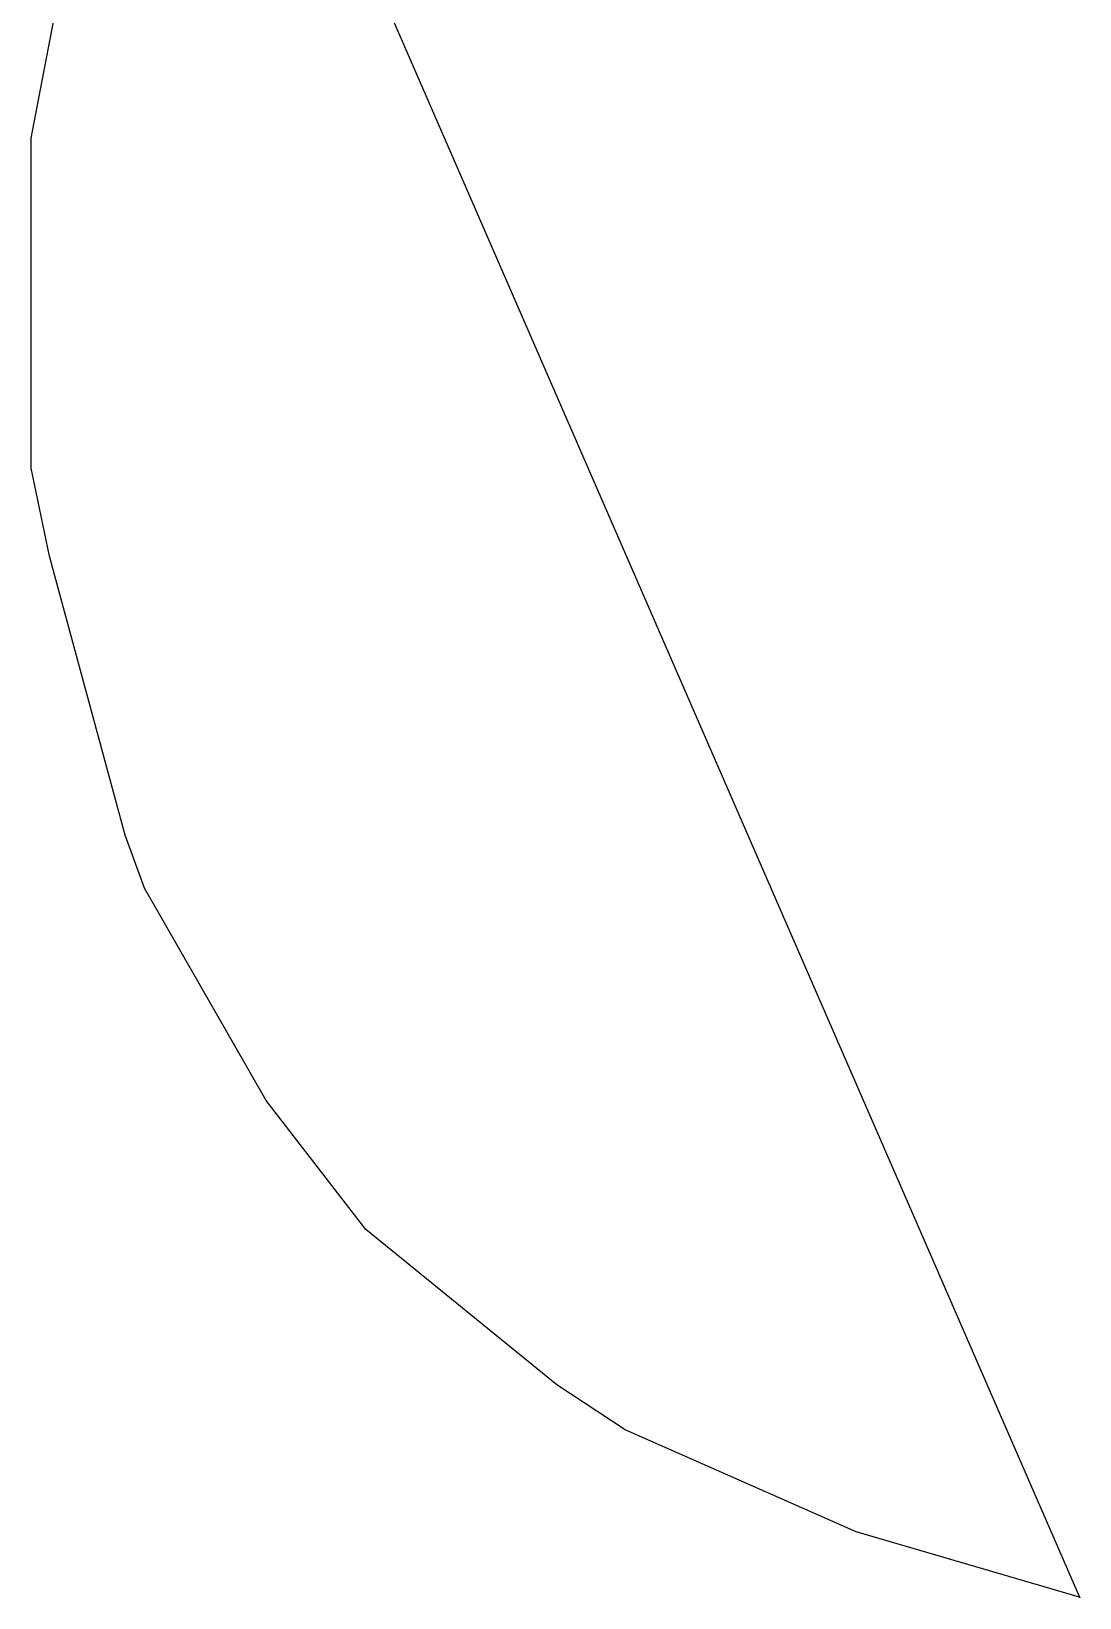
# Model space of a CAD drawing. Extents: x 49 to 882, y -9 to 1184.
# Drawn here: x 48.9 to 134.3, y 12.1 to 139.7 of the extents above; entities that cross this region are included whole.
import ezdxf

# ---------------------------------------------------------------- set-up
doc = ezdxf.new("R2010")
doc.units = 0
doc.layers.add('Body', color=7, linetype='CONTINUOUS')

msp = doc.modelspace()

# ---------------------------------------------------------------- linework, layer by layer
at = {"layer": 'Body', "linetype": 'CONTINUOUS'}
for p, q in [((62.3267, 177.541478, -2), (134.348933, 12.07416, -2)), ((48.905848, 131.003779, -2), (51.681832, 145.573171, -2)), ((48.905848, 104.115354, -2), (48.905848, 131.003779, -2)), ((50.395037, 96.93821, -2), (48.905848, 104.115354, -2)), ((56.561593, 74.227822, -2), (50.395037, 96.93821, -2)), ((58.134692, 69.884296, -2), (56.561593, 74.227822, -2)), ((68.034709, 52.59296, -2), (58.134692, 69.884296, -2)), ((76.172883, 42.065122, -2), (68.034709, 52.59296, -2)), ((91.742371, 29.416181, -2), (76.172883, 42.065122, -2)), ((97.309046, 25.757281, -2), (91.742371, 29.416181, -2)), ((116.129593, 17.451866, -2), (97.309046, 25.757281, -2)), ((134.341035, 12.105758, -2), (116.129593, 17.451866, -2))]:
    msp.add_line(p, q, dxfattribs=at)

doc.saveas('drawing.dxf')
